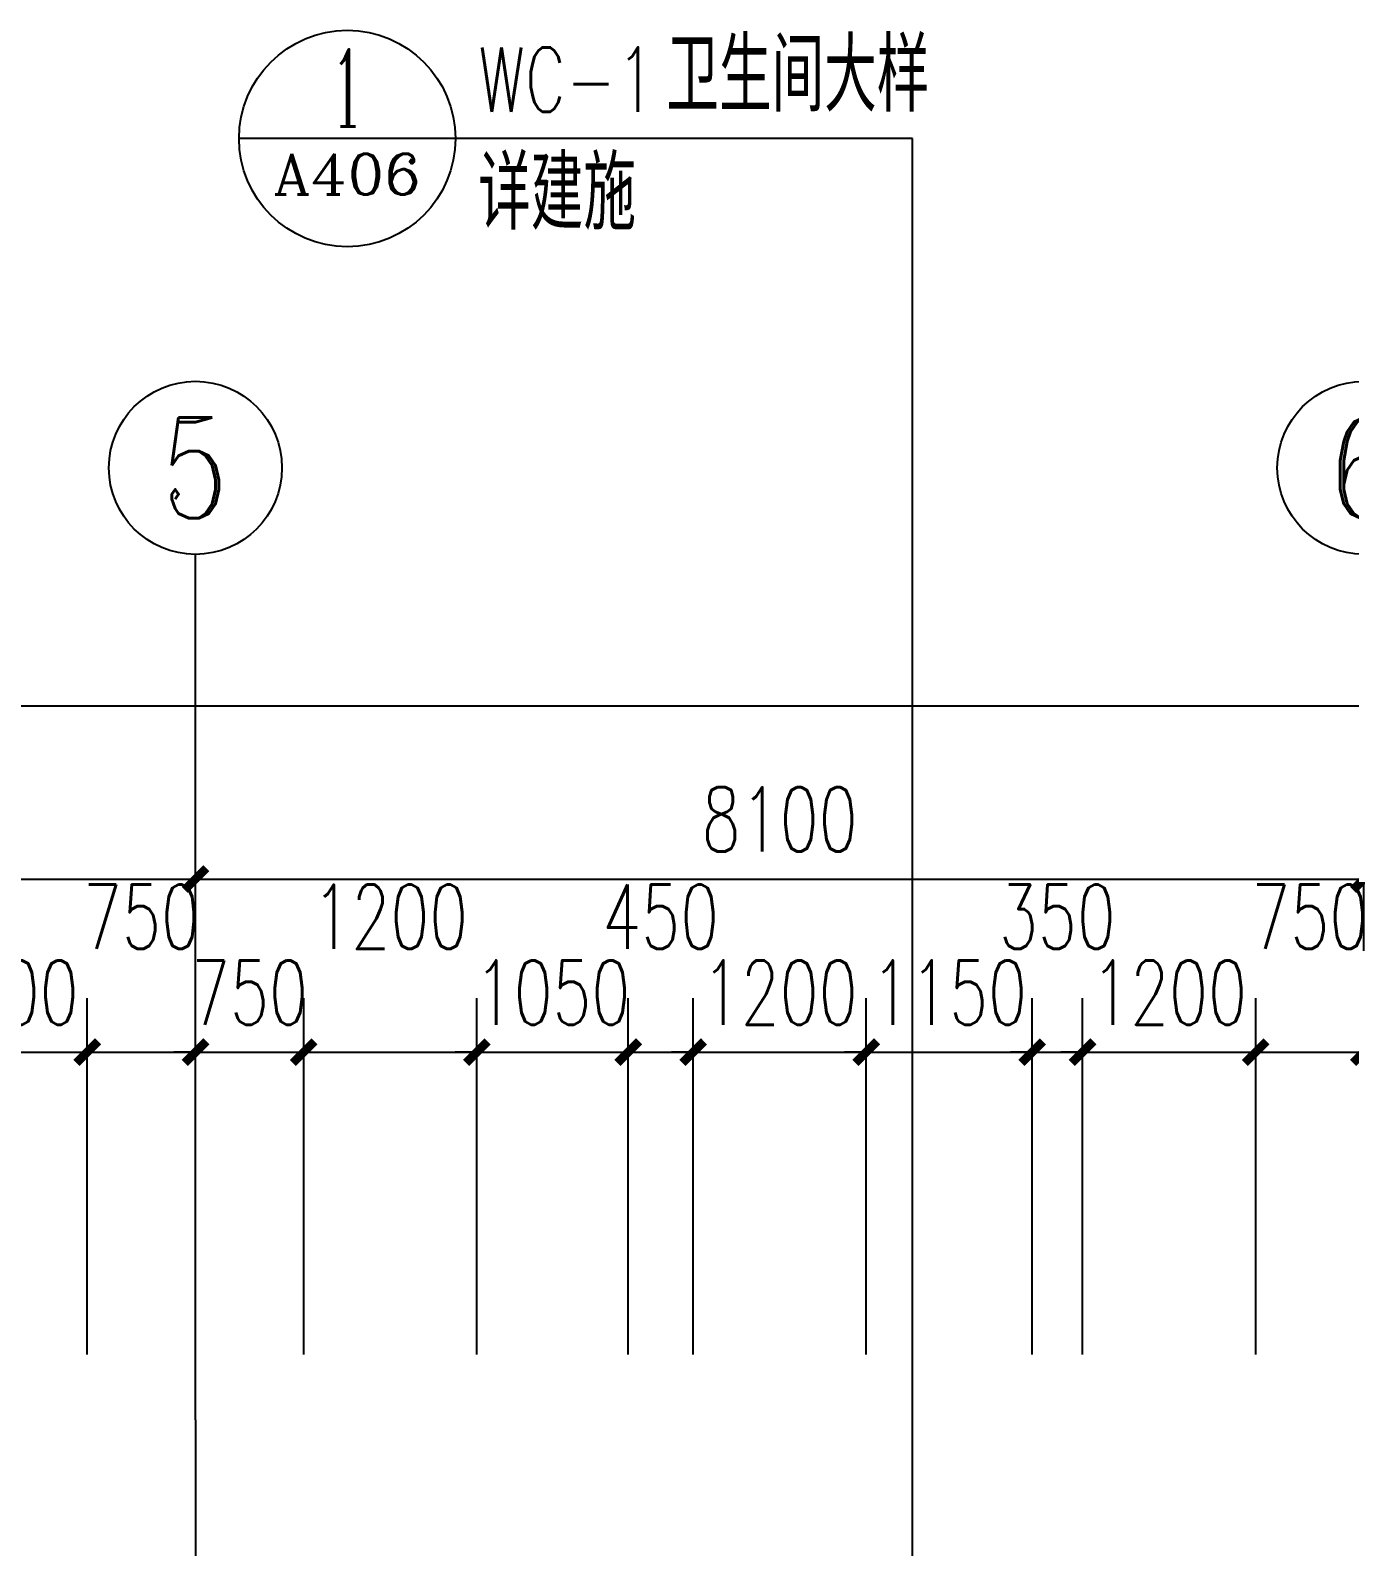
# Model space of a CAD drawing. Extents: x 1738711 to 2346805, y 1189731 to 2516152.
# Drawn here: x 1940140 to 1949287, y 2008681 to 2019192 of the extents above; entities that cross this region are included whole.
import ezdxf
from ezdxf.enums import TextEntityAlignment as Align

# ---------------------------------------------------------------- set-up
doc = ezdxf.new("R2010")
doc.units = 0
doc.header["$LTSCALE"] = 1000
doc.header["$MEASUREMENT"] = 0
for name, color, linetype in [('AXIS', 3, 'Continuous'), ('AXIS_TEXT', 7, 'Continuous'), ('DIM_IDEN', 3, 'Continuous'), ('DOTE', 1, 'Continuous'), ('PUB_DIM', 3, 'Continuous'), ('PUB_TEXT', 7, 'Continuous')]:
    doc.layers.add(name, color=color, linetype=linetype)
doc.styles.add('_TCH_AXIS', font='COMPLEX', dxfattribs={"bigfont": 'GBCBIG'})
doc.styles.add('_TCH_DIM', font='SIMPLEX', dxfattribs={"bigfont": 'GBCBIG'})
doc.styles.add('_TCH_DIM_T3', font='SIMPLEX', dxfattribs={"width": 0.705882, "bigfont": 'GBCBIG'})
doc.styles.add('_TCH_LABEL', font='COMPLEX', dxfattribs={"bigfont": 'GBCBIG'})
doc.styles.add('COMPLEX', font='COMPLEX')
doc.dimstyles.new('_TCH_ARCH&&150', dxfattribs={"dimtxt": 446.25, "dimasz": 150, "dimexe": 375, "dimexo": 450, "dimgap": 189.375, "dimtad": 1, "dimdec": 0, "dimzin": 0, "dimdsep": 46, "dimtxsty": '_TCH_DIM_T3', "dimblk": 'ARCHTICK', "dimcen": 0.09, "dimclrt": 7, "dimazin": 2, "dimtfac": 1, "dimtdec": 0, "dimtix": 1, "dimtmove": 2, "dimatfit": 3, "dimfxl": 1, "dimtolj": 1, "dimtzin": 0, "dimarcsym": 0})

# ---------------------------------------------------------------- blocks, each defined once
blk = doc.blocks.new('_ArchTick')
at = {"color": 0, "linetype": 'ByBlock', "const_width": 0.4}
blk.add_lwpolyline([(-0.5, -0.5), (0.5, 0.5)], dxfattribs=at)
blk = doc.blocks.new('*D3905')
at = {"layer": 'Defpoints', "color": 0, "transparency": 16777216}
for p in [(1940535, 2012109), (1939335, 2009562), (1940535, 2009562)]:
    blk.add_point(p, dxfattribs=at)
at = {"layer": 'PUB_DIM', "color": 0, "lineweight": -2, "transparency": 16777216}
for p, q in [((1939335, 2010012), (1939335, 2012484)), ((1940535, 2010012), (1940535, 2012484)), ((1939335, 2012109), (1939185, 2012109)), ((1939335, 2012109), (1940535, 2012109)), ((1940535, 2012109), (1940685, 2012109))]:
    blk.add_line(p, q, dxfattribs=at)
at = {"layer": 'PUB_DIM', "color": 0, "lineweight": -2, "transparency": 16777216, "xscale": 150, "yscale": 150, "zscale": 150}
blk.add_blockref('_ArchTick', (1939335, 2012109), dxfattribs=at)
at = {"layer": 'PUB_DIM', "color": 0, "lineweight": -2, "transparency": 16777216, "xscale": 150, "yscale": 150, "zscale": 150, "rotation": 180}
blk.add_blockref('_ArchTick', (1940535, 2012109), dxfattribs=at)
at = {"layer": 'PUB_DIM', "color": 7, "transparency": 16777216, "insert": (1939935, 2012522), "char_height": 446.2, "attachment_point": 5, "style": '_TCH_DIM_T3'}
blk.add_mtext('\\A1;1200', dxfattribs=at)
blk = doc.blocks.new('*D3906')
at = {"layer": 'Defpoints', "color": 0, "transparency": 16777216}
for p in [(1941285, 2012109), (1940535, 2009562), (1941285, 2009562)]:
    blk.add_point(p, dxfattribs=at)
at = {"layer": 'PUB_DIM', "color": 0, "lineweight": -2, "transparency": 16777216}
for p, q in [((1940535, 2010012), (1940535, 2012484)), ((1941285, 2010012), (1941285, 2012484)), ((1940535, 2012109), (1941285, 2012109))]:
    blk.add_line(p, q, dxfattribs=at)
at = {"layer": 'PUB_DIM', "color": 0, "lineweight": -2, "transparency": 16777216, "xscale": 150, "yscale": 150, "zscale": 150, "rotation": 180}
blk.add_blockref('_ArchTick', (1940535, 2012109), dxfattribs=at)
at = {"layer": 'PUB_DIM', "color": 0, "lineweight": -2, "transparency": 16777216, "xscale": 150, "yscale": 150, "zscale": 150}
blk.add_blockref('_ArchTick', (1941285, 2012109), dxfattribs=at)
at = {"layer": 'PUB_DIM', "color": 7, "transparency": 16777216, "insert": (1940910, 2013047), "char_height": 446.2, "attachment_point": 5, "style": '_TCH_DIM_T3'}
blk.add_mtext('\\A1;750', dxfattribs=at)
blk = doc.blocks.new('*D3907')
at = {"layer": 'Defpoints', "color": 0, "transparency": 16777216}
for p in [(1942035, 2012109), (1941285, 2009562), (1942035, 2009562)]:
    blk.add_point(p, dxfattribs=at)
at = {"layer": 'PUB_DIM', "color": 0, "lineweight": -2, "transparency": 16777216}
for p, q in [((1941285, 2010012), (1941285, 2012484)), ((1942035, 2010012), (1942035, 2012484)), ((1941285, 2012109), (1941135, 2012109)), ((1941285, 2012109), (1942035, 2012109)), ((1942035, 2012109), (1942185, 2012109))]:
    blk.add_line(p, q, dxfattribs=at)
at = {"layer": 'PUB_DIM', "color": 0, "lineweight": -2, "transparency": 16777216, "xscale": 150, "yscale": 150, "zscale": 150}
blk.add_blockref('_ArchTick', (1941285, 2012109), dxfattribs=at)
at = {"layer": 'PUB_DIM', "color": 0, "lineweight": -2, "transparency": 16777216, "xscale": 150, "yscale": 150, "zscale": 150, "rotation": 180}
blk.add_blockref('_ArchTick', (1942035, 2012109), dxfattribs=at)
at = {"layer": 'PUB_DIM', "color": 7, "transparency": 16777216, "insert": (1941660, 2012522), "char_height": 446.2, "attachment_point": 5, "style": '_TCH_DIM_T3'}
blk.add_mtext('\\A1;750', dxfattribs=at)
blk = doc.blocks.new('*D3908')
at = {"layer": 'Defpoints', "color": 0, "transparency": 16777216}
for p in [(1943235, 2012109), (1942035, 2009562), (1943235, 2009562)]:
    blk.add_point(p, dxfattribs=at)
at = {"layer": 'PUB_DIM', "color": 0, "lineweight": -2, "transparency": 16777216}
for p, q in [((1942035, 2010012), (1942035, 2012484)), ((1943235, 2010012), (1943235, 2012484)), ((1942035, 2012109), (1943235, 2012109))]:
    blk.add_line(p, q, dxfattribs=at)
at = {"layer": 'PUB_DIM', "color": 0, "lineweight": -2, "transparency": 16777216, "xscale": 150, "yscale": 150, "zscale": 150, "rotation": 180}
blk.add_blockref('_ArchTick', (1942035, 2012109), dxfattribs=at)
at = {"layer": 'PUB_DIM', "color": 0, "lineweight": -2, "transparency": 16777216, "xscale": 150, "yscale": 150, "zscale": 150}
blk.add_blockref('_ArchTick', (1943235, 2012109), dxfattribs=at)
at = {"layer": 'PUB_DIM', "color": 7, "transparency": 16777216, "insert": (1942635, 2013047), "char_height": 446.2, "attachment_point": 5, "style": '_TCH_DIM_T3'}
blk.add_mtext('\\A1;1200', dxfattribs=at)
blk = doc.blocks.new('*D3909')
at = {"layer": 'Defpoints', "color": 0, "transparency": 16777216}
for p in [(1944285, 2012109), (1943235, 2009562), (1944285, 2009562)]:
    blk.add_point(p, dxfattribs=at)
at = {"layer": 'PUB_DIM', "color": 0, "lineweight": -2, "transparency": 16777216}
for p, q in [((1943235, 2010012), (1943235, 2012484)), ((1944285, 2010012), (1944285, 2012484)), ((1943235, 2012109), (1943085, 2012109)), ((1943235, 2012109), (1944285, 2012109)), ((1944285, 2012109), (1944435, 2012109))]:
    blk.add_line(p, q, dxfattribs=at)
at = {"layer": 'PUB_DIM', "color": 0, "lineweight": -2, "transparency": 16777216, "xscale": 150, "yscale": 150, "zscale": 150}
blk.add_blockref('_ArchTick', (1943235, 2012109), dxfattribs=at)
at = {"layer": 'PUB_DIM', "color": 0, "lineweight": -2, "transparency": 16777216, "xscale": 150, "yscale": 150, "zscale": 150, "rotation": 180}
blk.add_blockref('_ArchTick', (1944285, 2012109), dxfattribs=at)
at = {"layer": 'PUB_DIM', "color": 7, "transparency": 16777216, "insert": (1943760, 2012522), "char_height": 446.2, "attachment_point": 5, "style": '_TCH_DIM_T3'}
blk.add_mtext('\\A1;1050', dxfattribs=at)
blk = doc.blocks.new('*D3910')
at = {"layer": 'Defpoints', "color": 0, "transparency": 16777216}
for p in [(1944735, 2012109), (1944285, 2009562), (1944735, 2009562)]:
    blk.add_point(p, dxfattribs=at)
at = {"layer": 'PUB_DIM', "color": 0, "lineweight": -2, "transparency": 16777216}
for p, q in [((1944285, 2010012), (1944285, 2012484)), ((1944735, 2010012), (1944735, 2012484)), ((1944285, 2012109), (1944735, 2012109))]:
    blk.add_line(p, q, dxfattribs=at)
at = {"layer": 'PUB_DIM', "color": 0, "lineweight": -2, "transparency": 16777216, "xscale": 150, "yscale": 150, "zscale": 150, "rotation": 180}
blk.add_blockref('_ArchTick', (1944285, 2012109), dxfattribs=at)
at = {"layer": 'PUB_DIM', "color": 0, "lineweight": -2, "transparency": 16777216, "xscale": 150, "yscale": 150, "zscale": 150}
blk.add_blockref('_ArchTick', (1944735, 2012109), dxfattribs=at)
at = {"layer": 'PUB_DIM', "color": 7, "transparency": 16777216, "insert": (1944510, 2013047), "char_height": 446.2, "attachment_point": 5, "style": '_TCH_DIM_T3'}
blk.add_mtext('\\A1;450', dxfattribs=at)
blk = doc.blocks.new('*D3911')
at = {"layer": 'Defpoints', "color": 0, "transparency": 16777216}
for p in [(1945935, 2012109), (1944735, 2009562), (1945935, 2009562)]:
    blk.add_point(p, dxfattribs=at)
at = {"layer": 'PUB_DIM', "color": 0, "lineweight": -2, "transparency": 16777216}
for p, q in [((1944735, 2010012), (1944735, 2012484)), ((1945935, 2010012), (1945935, 2012484)), ((1944735, 2012109), (1944585, 2012109)), ((1944735, 2012109), (1945935, 2012109)), ((1945935, 2012109), (1946085, 2012109))]:
    blk.add_line(p, q, dxfattribs=at)
at = {"layer": 'PUB_DIM', "color": 0, "lineweight": -2, "transparency": 16777216, "xscale": 150, "yscale": 150, "zscale": 150}
blk.add_blockref('_ArchTick', (1944735, 2012109), dxfattribs=at)
at = {"layer": 'PUB_DIM', "color": 0, "lineweight": -2, "transparency": 16777216, "xscale": 150, "yscale": 150, "zscale": 150, "rotation": 180}
blk.add_blockref('_ArchTick', (1945935, 2012109), dxfattribs=at)
at = {"layer": 'PUB_DIM', "color": 7, "transparency": 16777216, "insert": (1945335, 2012522), "char_height": 446.2, "attachment_point": 5, "style": '_TCH_DIM_T3'}
blk.add_mtext('\\A1;1200', dxfattribs=at)
blk = doc.blocks.new('*D3912')
at = {"layer": 'Defpoints', "color": 0, "transparency": 16777216}
for p in [(1947085, 2012109), (1945935, 2009562), (1947085, 2009562)]:
    blk.add_point(p, dxfattribs=at)
at = {"layer": 'PUB_DIM', "color": 0, "lineweight": -2, "transparency": 16777216}
for p, q in [((1945935, 2010012), (1945935, 2012484)), ((1947085, 2010012), (1947085, 2012484)), ((1945935, 2012109), (1945785, 2012109)), ((1945935, 2012109), (1947085, 2012109)), ((1947085, 2012109), (1947235, 2012109))]:
    blk.add_line(p, q, dxfattribs=at)
at = {"layer": 'PUB_DIM', "color": 0, "lineweight": -2, "transparency": 16777216, "xscale": 150, "yscale": 150, "zscale": 150}
blk.add_blockref('_ArchTick', (1945935, 2012109), dxfattribs=at)
at = {"layer": 'PUB_DIM', "color": 0, "lineweight": -2, "transparency": 16777216, "xscale": 150, "yscale": 150, "zscale": 150, "rotation": 180}
blk.add_blockref('_ArchTick', (1947085, 2012109), dxfattribs=at)
at = {"layer": 'PUB_DIM', "color": 7, "transparency": 16777216, "insert": (1946510, 2012522), "char_height": 446.2, "attachment_point": 5, "style": '_TCH_DIM_T3'}
blk.add_mtext('\\A1;1150', dxfattribs=at)
blk = doc.blocks.new('*D3913')
at = {"layer": 'Defpoints', "color": 0, "transparency": 16777216}
for p in [(1947435, 2012109), (1947085, 2009562), (1947435, 2009562)]:
    blk.add_point(p, dxfattribs=at)
at = {"layer": 'PUB_DIM', "color": 0, "lineweight": -2, "transparency": 16777216}
for p, q in [((1947085, 2010012), (1947085, 2012484)), ((1947435, 2010012), (1947435, 2012484)), ((1947085, 2012109), (1946935, 2012109)), ((1947085, 2012109), (1947435, 2012109)), ((1947435, 2012109), (1947585, 2012109))]:
    blk.add_line(p, q, dxfattribs=at)
at = {"layer": 'PUB_DIM', "color": 0, "lineweight": -2, "transparency": 16777216, "xscale": 150, "yscale": 150, "zscale": 150}
blk.add_blockref('_ArchTick', (1947085, 2012109), dxfattribs=at)
at = {"layer": 'PUB_DIM', "color": 0, "lineweight": -2, "transparency": 16777216, "xscale": 150, "yscale": 150, "zscale": 150, "rotation": 180}
blk.add_blockref('_ArchTick', (1947435, 2012109), dxfattribs=at)
at = {"layer": 'PUB_DIM', "color": 7, "transparency": 16777216, "insert": (1947260, 2013047), "char_height": 446.2, "attachment_point": 5, "style": '_TCH_DIM_T3'}
blk.add_mtext('\\A1;350', dxfattribs=at)
blk = doc.blocks.new('*D3914')
at = {"layer": 'Defpoints', "color": 0, "transparency": 16777216}
for p in [(1948635, 2012109), (1947435, 2009562), (1948635, 2009562)]:
    blk.add_point(p, dxfattribs=at)
at = {"layer": 'PUB_DIM', "color": 0, "lineweight": -2, "transparency": 16777216}
for p, q in [((1947435, 2010012), (1947435, 2012484)), ((1948635, 2010012), (1948635, 2012484)), ((1947435, 2012109), (1947285, 2012109)), ((1947435, 2012109), (1948635, 2012109)), ((1948635, 2012109), (1948785, 2012109))]:
    blk.add_line(p, q, dxfattribs=at)
at = {"layer": 'PUB_DIM', "color": 0, "lineweight": -2, "transparency": 16777216, "xscale": 150, "yscale": 150, "zscale": 150}
blk.add_blockref('_ArchTick', (1947435, 2012109), dxfattribs=at)
at = {"layer": 'PUB_DIM', "color": 0, "lineweight": -2, "transparency": 16777216, "xscale": 150, "yscale": 150, "zscale": 150, "rotation": 180}
blk.add_blockref('_ArchTick', (1948635, 2012109), dxfattribs=at)
at = {"layer": 'PUB_DIM', "color": 7, "transparency": 16777216, "insert": (1948035, 2012522), "char_height": 446.2, "attachment_point": 5, "style": '_TCH_DIM_T3'}
blk.add_mtext('\\A1;1200', dxfattribs=at)
blk = doc.blocks.new('*D3915')
at = {"layer": 'Defpoints', "color": 0, "transparency": 16777216}
for p in [(1949385, 2012109), (1948635, 2009562), (1949385, 2009562)]:
    blk.add_point(p, dxfattribs=at)
at = {"layer": 'PUB_DIM', "color": 0, "lineweight": -2, "transparency": 16777216}
for p, q in [((1948635, 2010012), (1948635, 2012484)), ((1949385, 2010012), (1949385, 2012484)), ((1948635, 2012109), (1949385, 2012109))]:
    blk.add_line(p, q, dxfattribs=at)
at = {"layer": 'PUB_DIM', "color": 0, "lineweight": -2, "transparency": 16777216, "xscale": 150, "yscale": 150, "zscale": 150, "rotation": 180}
blk.add_blockref('_ArchTick', (1948635, 2012109), dxfattribs=at)
at = {"layer": 'PUB_DIM', "color": 0, "lineweight": -2, "transparency": 16777216, "xscale": 150, "yscale": 150, "zscale": 150}
blk.add_blockref('_ArchTick', (1949385, 2012109), dxfattribs=at)
at = {"layer": 'PUB_DIM', "color": 7, "transparency": 16777216, "insert": (1949010, 2013047), "char_height": 446.2, "attachment_point": 5, "style": '_TCH_DIM_T3'}
blk.add_mtext('\\A1;750', dxfattribs=at)
blk = doc.blocks.new('*D3916')
at = {"layer": 'Defpoints', "color": 0, "transparency": 16777216}
for p in [(1950135, 2012109), (1949385, 2009562), (1950135, 2009562)]:
    blk.add_point(p, dxfattribs=at)
at = {"layer": 'PUB_DIM', "color": 0, "lineweight": -2, "transparency": 16777216}
for p, q in [((1949385, 2010012), (1949385, 2012484)), ((1950135, 2010012), (1950135, 2012484)), ((1949385, 2012109), (1950135, 2012109))]:
    blk.add_line(p, q, dxfattribs=at)
at = {"layer": 'PUB_DIM', "color": 0, "lineweight": -2, "transparency": 16777216, "xscale": 150, "yscale": 150, "zscale": 150, "rotation": 180}
blk.add_blockref('_ArchTick', (1949385, 2012109), dxfattribs=at)
at = {"layer": 'PUB_DIM', "color": 0, "lineweight": -2, "transparency": 16777216, "xscale": 150, "yscale": 150, "zscale": 150}
blk.add_blockref('_ArchTick', (1950135, 2012109), dxfattribs=at)
at = {"layer": 'PUB_DIM', "color": 7, "transparency": 16777216, "insert": (1949760, 2011697), "char_height": 446.2, "attachment_point": 5, "style": '_TCH_DIM_T3'}
blk.add_mtext('\\A1;750', dxfattribs=at)
blk = doc.blocks.new('*D3953')
at = {"layer": 'AXIS', "color": 0, "lineweight": -2, "transparency": 16777216}
for p, q in [((1933185, 2010009), (1933185, 2013684)), ((1941285, 2010009), (1941285, 2013684)), ((1933185, 2013309), (1941285, 2013309))]:
    blk.add_line(p, q, dxfattribs=at)
at = {"layer": 'Defpoints', "color": 0, "transparency": 16777216}
for p in [(1941285, 2013309), (1933185, 2009559), (1941285, 2009559)]:
    blk.add_point(p, dxfattribs=at)
at = {"layer": 'AXIS', "color": 0, "lineweight": -2, "transparency": 16777216, "xscale": 150, "yscale": 150, "zscale": 150, "rotation": 180}
blk.add_blockref('_ArchTick', (1933185, 2013309), dxfattribs=at)
at = {"layer": 'AXIS', "color": 0, "lineweight": -2, "transparency": 16777216, "xscale": 150, "yscale": 150, "zscale": 150}
blk.add_blockref('_ArchTick', (1941285, 2013309), dxfattribs=at)
at = {"layer": 'AXIS', "color": 7, "transparency": 16777216, "insert": (1937235, 2013722), "char_height": 446.2, "attachment_point": 5, "style": '_TCH_DIM_T3'}
blk.add_mtext('\\A1;8100', dxfattribs=at)
blk = doc.blocks.new('*D3954')
at = {"layer": 'AXIS', "color": 0, "lineweight": -2, "transparency": 16777216}
for p, q in [((1941285, 2010009), (1941285, 2013684)), ((1949385, 2010009), (1949385, 2013684)), ((1941285, 2013309), (1949385, 2013309))]:
    blk.add_line(p, q, dxfattribs=at)
at = {"layer": 'Defpoints', "color": 0, "transparency": 16777216}
for p in [(1949385, 2013309), (1941285, 2009559), (1949385, 2009559)]:
    blk.add_point(p, dxfattribs=at)
at = {"layer": 'AXIS', "color": 0, "lineweight": -2, "transparency": 16777216, "xscale": 150, "yscale": 150, "zscale": 150, "rotation": 180}
blk.add_blockref('_ArchTick', (1941285, 2013309), dxfattribs=at)
at = {"layer": 'AXIS', "color": 0, "lineweight": -2, "transparency": 16777216, "xscale": 150, "yscale": 150, "zscale": 150}
blk.add_blockref('_ArchTick', (1949385, 2013309), dxfattribs=at)
at = {"layer": 'AXIS', "color": 7, "transparency": 16777216, "insert": (1945335, 2013722), "char_height": 446.2, "attachment_point": 5, "style": '_TCH_DIM_T3'}
blk.add_mtext('\\A1;8100', dxfattribs=at)
blk = doc.blocks.new('*D3960')
at = {"layer": 'AXIS', "color": 0, "lineweight": -2, "transparency": 16777216}
for p, q in [((1932685, 2010012), (1932685, 2014884)), ((1990385, 2010012), (1990385, 2014884)), ((1932685, 2014509), (1990385, 2014509))]:
    blk.add_line(p, q, dxfattribs=at)
at = {"layer": 'Defpoints', "color": 0, "transparency": 16777216}
for p in [(1990385, 2014509), (1932685, 2009562), (1990385, 2009562)]:
    blk.add_point(p, dxfattribs=at)
at = {"layer": 'AXIS', "color": 0, "lineweight": -2, "transparency": 16777216, "xscale": 150, "yscale": 150, "zscale": 150, "rotation": 180}
blk.add_blockref('_ArchTick', (1932685, 2014509), dxfattribs=at)
at = {"layer": 'AXIS', "color": 0, "lineweight": -2, "transparency": 16777216, "xscale": 150, "yscale": 150, "zscale": 150}
blk.add_blockref('_ArchTick', (1990385, 2014509), dxfattribs=at)
at = {"layer": 'AXIS', "color": 7, "transparency": 16777216, "insert": (1961535, 2014922), "char_height": 446.2, "attachment_point": 5, "style": '_TCH_DIM_T3'}
blk.add_mtext('\\A1;57700', dxfattribs=at)
blk = doc.blocks.new('_AXISO')
blk.add_circle((0, 0), 0.5)
at = {"layer": 'AXIS_TEXT', "style": 'COMPLEX', "width": 1.041667}
blk.add_attdef('A', text='', height=0.56, dxfattribs=at).set_placement((-0.25, -0.28), (0.25, -0.28), align=Align.FIT)

msp = doc.modelspace()

# ---------------------------------------------------------------- linework, layer by layer
at = {"layer": 'AXIS'}
msp.add_line((1941284.6, 2009559.1), (1941284.6, 2015559.1), dxfattribs=at)
at = {"layer": 'DIM_IDEN'}
for p, q in [((1943087.2, 2018441.9), (1941587.2, 2018441.9)), ((1946255.5, 2018441.9), (1943087.2, 2018441.9)), ((1946255.5, 2006265.3), (1946255.5, 2018441.9))]:
    msp.add_line(p, q, dxfattribs=at)
msp.add_circle((1942337.2, 2018441.9), 750, dxfattribs=at)
at = {"layer": 'DOTE'}
msp.add_line((1941284.6, 2009559.1), (1941284.6, 1984959.1), dxfattribs=at)

# ---------------------------------------------------------------- block references
at = {"layer": 'AXIS'}
ref = msp.add_blockref('_AXISO', (1941284.6, 2016159.1), dxfattribs=dict(at, xscale=1200, yscale=1200, zscale=1200))
ref.add_attrib('A', '5', dxfattribs={"layer": 'AXIS_TEXT', "ltscale": 0.5, "height": 698.9, "style": '_TCH_AXIS'}).set_placement((1941051.7, 2015809.6), (1941517.6, 2015809.6), align=Align.FIT)
ref = msp.add_blockref('_AXISO', (1949384.6, 2016159.1), dxfattribs=dict(at, xscale=1200, yscale=1200, zscale=1200))
ref.add_attrib('A', '6', dxfattribs={"layer": 'AXIS_TEXT', "ltscale": 0.5, "height": 698.9, "style": '_TCH_AXIS'}).set_placement((1949151.7, 2015809.6), (1949617.6, 2015809.6), align=Align.FIT)

# ---------------------------------------------------------------- texts
at = {"layer": 'PUB_TEXT', "color": 7, "style": '_TCH_DIM'}
for s, p in [('卫生间大样', (1944549.7, 2018627.4)), ('详建施', (1943244.7, 2017809.7))]:
    msp.add_text(s, height=506.38, dxfattribs=at).set_placement(p)
at = {"layer": 'PUB_TEXT', "color": 7, "style": '_TCH_LABEL'}
for s, height, p, p2 in [('1', 535.4, (1942222.5, 2018524.2), (1942451.9, 2018524.2)), ('A406', 283.33, (1941824.5, 2018053), (1942849.9, 2018053))]:
    msp.add_text(s, height=height, dxfattribs=at).set_placement(p, p2, align=Align.FIT)
at = {"layer": 'PUB_TEXT', "color": 7, "style": '_TCH_DIM', "width": 0.705882}
msp.add_text('WC-1', height=446.25, dxfattribs=at).set_placement((1943244.7, 2018627.4))

# ---------------------------------------------------------------- dimensions: what is measured, and where the dimension line sits
at = {"layer": 'AXIS'}
for p1, p2, distance, picture, middle in [((1932684.6, 2009561.8), (1990384.6, 2009561.8), 4947.3, '*D3960', (1961534.6, 2014921.6)), ((1933184.6, 2009559.1), (1941284.6, 2009559.1), 3750, '*D3953', (1937234.6, 2013721.6)), ((1941284.6, 2009559.1), (1949384.6, 2009559.1), 3750, '*D3954', (1945334.6, 2013721.6))]:
    dim = msp.add_aligned_dim(p1=p1, p2=p2, distance=distance, dimstyle='_TCH_ARCH&&150', dxfattribs=at)
    dim.commit()
    dim.dimension.update_dxf_attribs({"geometry": picture, "text_midpoint": middle})
at = {"layer": 'PUB_DIM'}
for base, p1, p2, picture, middle in [((1941284.6, 2012109.1), (1940534.6, 2009561.8), (1941284.6, 2009561.8), '*D3906', (1940909.6, 2013046.6)), ((1943234.6, 2012109.1), (1942034.6, 2009561.8), (1943234.6, 2009561.8), '*D3908', (1942634.6, 2013046.6)), ((1944734.6, 2012109.1), (1944284.6, 2009561.8), (1944734.6, 2009561.8), '*D3910', (1944509.6, 2013046.6)), ((1947434.6, 2012109.1), (1947084.6, 2009561.8), (1947434.6, 2009561.8), '*D3913', (1947259.6, 2013046.6)), ((1949384.6, 2012109.1), (1948634.6, 2009561.8), (1949384.6, 2009561.8), '*D3915', (1949009.6, 2013046.6)), ((1950134.6, 2012109.1), (1949384.6, 2009561.8), (1950134.6, 2009561.8), '*D3916', (1949759.6, 2011696.6))]:
    dim = msp.add_linear_dim(base=base, p1=p1, p2=p2, angle=0, dimstyle='_TCH_ARCH&&150', dxfattribs=at)
    dim.commit()
    dim.dimension.update_dxf_attribs({"geometry": picture, "text_midpoint": middle, "dimtype": 129})
for p1, p2, picture, middle in [((1939334.6, 2009561.8), (1940534.6, 2009561.8), '*D3905', (1939934.6, 2012521.6)), ((1941284.6, 2009561.8), (1942034.6, 2009561.8), '*D3907', (1941659.6, 2012521.6)), ((1943234.6, 2009561.8), (1944284.6, 2009561.8), '*D3909', (1943759.6, 2012521.6)), ((1944734.6, 2009561.8), (1945934.6, 2009561.8), '*D3911', (1945334.6, 2012521.6)), ((1945934.6, 2009561.8), (1947084.6, 2009561.8), '*D3912', (1946509.6, 2012521.6)), ((1947434.6, 2009561.8), (1948634.6, 2009561.8), '*D3914', (1948034.6, 2012521.6))]:
    dim = msp.add_aligned_dim(p1=p1, p2=p2, distance=2547.3, dimstyle='_TCH_ARCH&&150', dxfattribs=at)
    dim.commit()
    dim.dimension.update_dxf_attribs({"geometry": picture, "text_midpoint": middle})

doc.saveas('drawing.dxf')
